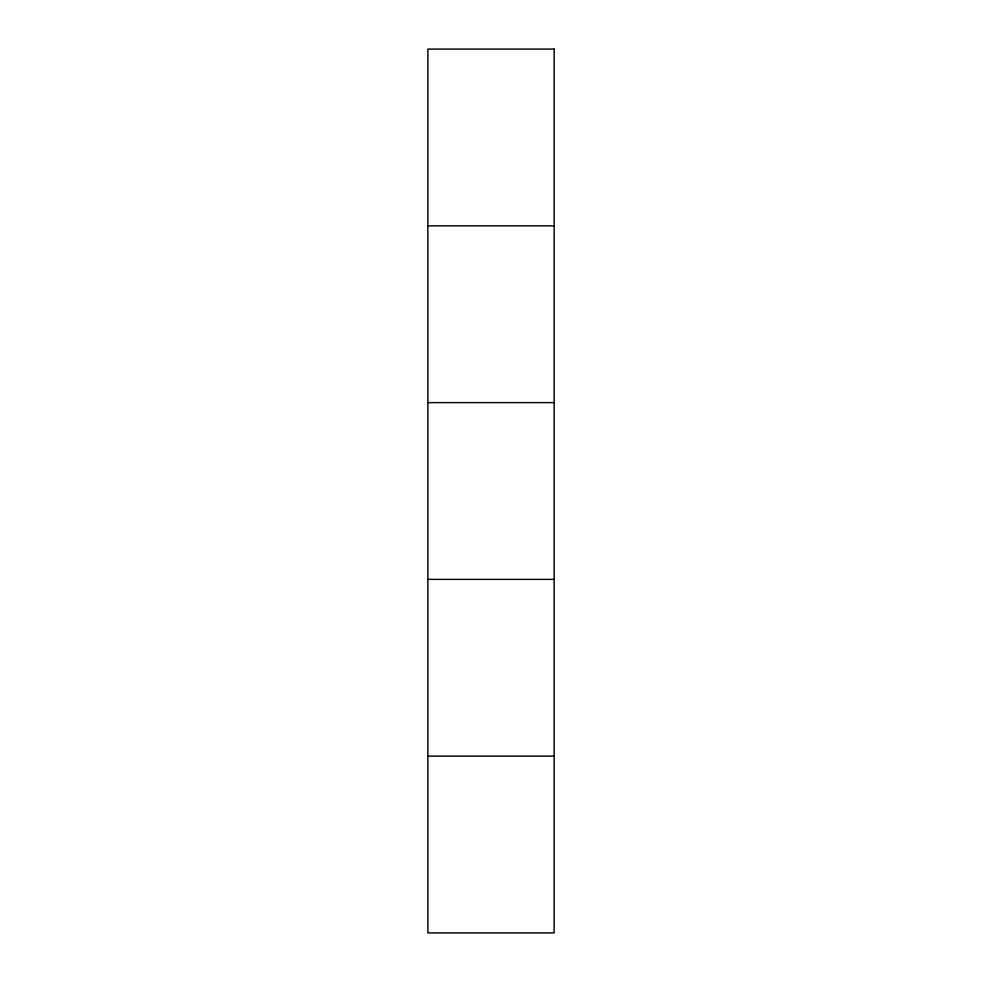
<?xml version="1.0" encoding="UTF-8"?>
<svg xmlns="http://www.w3.org/2000/svg" width="982" height="982" viewBox="0 0 982 982"><rect width="100%" height="100%" fill="white"/><g stroke="black" fill="none" stroke-linecap="round" stroke-linejoin="round"><path stroke-width="1.47" d="M427.87 225.86L554.13 225.86M427.87 402.62L554.13 402.62M427.87 579.38L554.13 579.38M427.87 756.14L554.13 756.14M554.13 49.1L427.87 49.1L427.87 932.9L554.13 932.9L554.13 49.1"/></g></svg>
